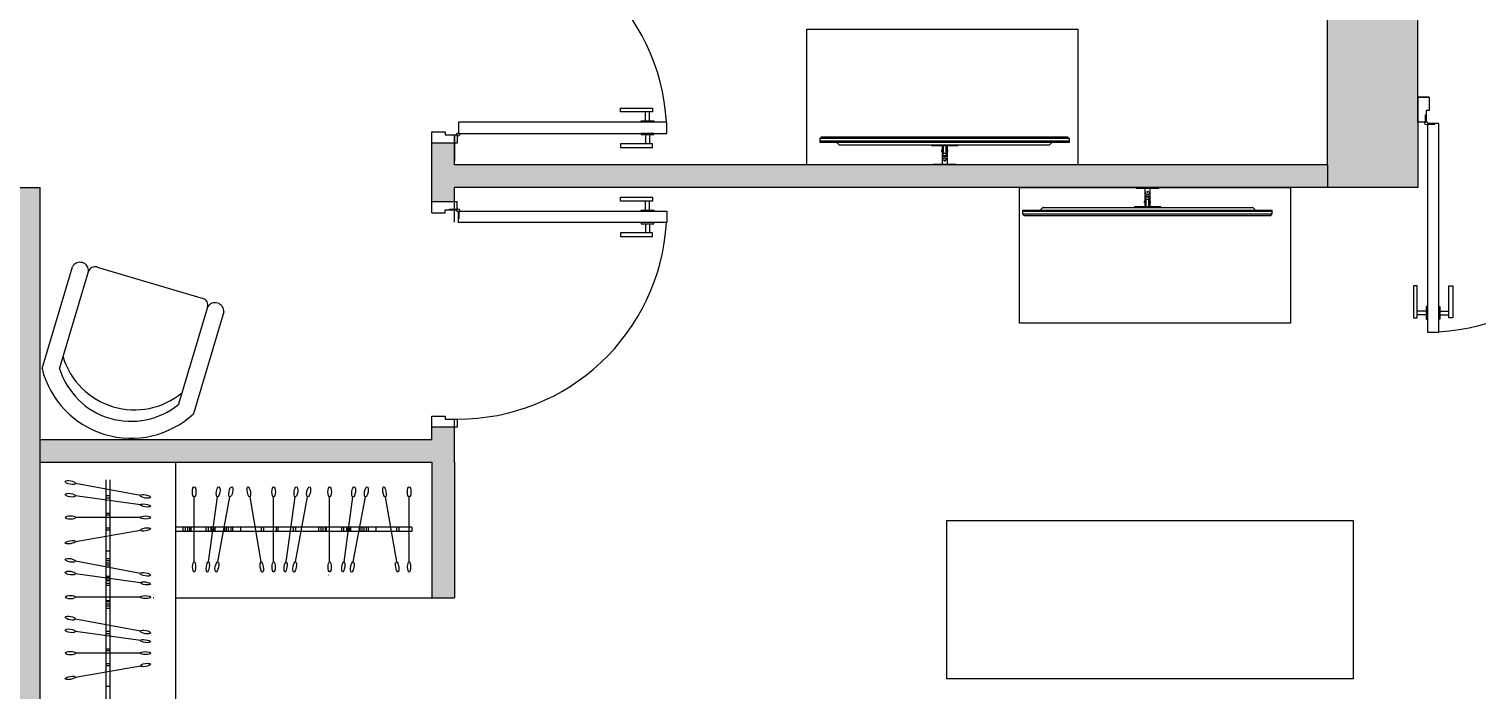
# Model space of a CAD drawing. Header units: inches. Extents: x -59797 to 874375, y -412711 to 5867.
# Drawn here: x -53303 to -46891, y -51181 to -48256 of the extents above; entities that cross this region are included whole.
import ezdxf

# ---------------------------------------------------------------- set-up
doc = ezdxf.new("R2010")
doc.units = ezdxf.units.IN
doc.header["$MEASUREMENT"] = 0
doc.layers.add('freecads.com', color=7, linetype='Continuous')

# ---------------------------------------------------------------- blocks, each defined once
blk = doc.blocks.new('coffee table')
at = {"color": 7}
for p, q in [((133546, -23302.5), (134746, -23302.5)), ((133546, -23902.5), (133546, -23302.5)), ((134746, -23302.5), (134746, -23902.5)), ((134746, -23902.5), (133546, -23902.5))]:
    blk.add_line(p, q, dxfattribs=at)
blk = doc.blocks.new('screen tv')
at = {"color": 7}
for p, q in [((93292.7, -21089.9), (93298.7, -21095.9)), ((93298.7, -21095.9), (93298.7, -21112.9)), ((92796.9, -21212.9), (92696.9, -21212.9))]:
    blk.add_line(p, q, dxfattribs=at)
at = {"layer": 'freecads.com', "ltscale": 90}
for p, q in [((92201, -21089.9), (92195, -21095.9)), ((93298.7, -21095.9), (92195, -21095.9)), ((92195, -21095.9), (92195, -21112.9)), ((93292.7, -21089.9), (92201, -21089.9)), ((93298.7, -21107.9), (92195, -21107.9)), ((93298.7, -21112.9), (92195, -21112.9)), ((92269.5, -21112.9), (92280, -21123.5)), ((93210.2, -21124.9), (92283.5, -21124.9)), ((92805.4, -21124.9), (92688.4, -21124.9)), ((92688.4, -21124.9), (92688.4, -21126.9)), ((92688.4, -21126.9), (92805.4, -21126.9)), ((92734.9, -21147.4), (92733.9, -21147.4)), ((92733.9, -21147.4), (92733.9, -21153.4)), ((92734.9, -21153.4), (92733.9, -21153.4)), ((92734.9, -21146.4), (92734.9, -21154.4)), ((92735.9, -21146.4), (92734.9, -21146.4)), ((92735.9, -21154.4), (92734.9, -21154.4)), ((92739.9, -21131.9), (92735.9, -21131.9)), ((92735.9, -21131.9), (92735.9, -21193.9, 10.3)), ((92739.9, -21131.9, 2.2), (92739.9, -21171.9, 5)), ((92740.9, -21147.4), (92739.9, -21147.4)), ((92740.9, -21153.4), (92739.9, -21153.4)), ((92740.9, -21126.9), (92740.9, -21161.9, 4.3)), ((92752.9, -21126.9), (92752.9, -21161.9, 4.3)), ((92753.9, -21147.4), (92752.9, -21147.4)), ((92753.9, -21153.4), (92752.9, -21153.4)), ((92753.9, -21131.9), (92757.9, -21131.9)), ((92753.9, -21131.9, 2.2), (92753.9, -21171.9, 5)), ((92757.9, -21131.9), (92757.9, -21193.9, 10.3)), ((92757.9, -21146.4), (92758.9, -21146.4)), ((92757.9, -21154.4), (92758.9, -21154.4)), ((92758.9, -21146.4), (92758.9, -21154.4)), ((92758.9, -21147.4), (92759.9, -21147.4)), ((92758.9, -21153.4), (92759.9, -21153.4)), ((92759.9, -21147.4), (92759.9, -21153.4)), ((92805.4, -21126.9), (92805.4, -21124.9)), ((93222.2, -21112.9), (93211.6, -21123.5)), ((92796.9, -21210.9), (92696.9, -21210.9)), ((92696.9, -21210.9), (92696.9, -21212.9)), ((92757.9, -21176.9, 10.3), (92735.9, -21176.9, 10.3)), ((92735.9, -21193.9, 10.3), (92735.9, -21210.9)), ((92753.9, -21171.9, 10.3), (92739.9, -21171.9, 10.3)), ((92752.9, -21161.9, 10.3), (92740.9, -21161.9, 10.3)), ((92757.9, -21193.9, 10.3), (92757.9, -21210.9)), ((92796.9, -21212.9), (92796.9, -21210.9))]:
    blk.add_line(p, q, dxfattribs=at)
blk.add_circle((92746.9, -21193.9, 10.3), 3, dxfattribs=at)
for centre, radius, start, end in [((92283.5, -21119.9), 5, 225, 270), ((93208.1, -21119.9), 5, 270, 315), ((92746.9, -21193.9, 10.3), 11, 0, 180)]:
    blk.add_arc(centre, radius, start, end, dxfattribs=at)

msp = doc.modelspace()

# ---------------------------------------------------------------- hatches: boundary and pattern name
at = {"true_color": 0x636466}
h = msp.add_hatch(dxfattribs=at)
h.set_pattern_fill('ANSI31', color=251, scale=1000, angle=15)
h.set_pattern_definition([(60, (-131655.43, -14201.34), (-108.25318, 62.5), [])])
h.paths.add_polyline_path([(-41239.7, -39303.8), (-41768.7, -39303.8), (-42285, -39303.8), (-42285, -39703.8), (-41239.7, -39703.8)])
h.paths.add_polyline_path([(-48159.5, -53234.2), (-48155.2, -53233), (-48151.8, -53232.6), (-48147.8, -53232.5), (-48143.4, -53232.7), (-48138.9, -53233.3), (-48134.4, -53234.2), (-48130.1, -53235.4), (-48126.1, -53236.9), (-48121, -53239.3), (-48117, -53242.9), (-48116.7, -53246.2), (-48119.1, -53248), (-48121.6, -53249), (-48124.8, -53249.6), (-48128.5, -53249.9), (-48132.7, -53249.8), (-48137.2, -53249.4), (-48141.7, -53248.6), (-48146.2, -53247.6), (-48150.3, -53246.2), (-48155.9, -53243.9), (-48160.7, -53240.4), (-48161.9, -53237)])
edge = h.paths.add_edge_path()
edge.add_arc((-41369.7, -53365.3), 24.6, 180, 204.4618)
edge.add_arc((-41369.7, -53385.7), 24.6, 155.5382, 180)
edge.add_line((-41394.3, -53385.7), (-41394.3, -53365.3))
edge = h.paths.add_edge_path()
edge.add_arc((-41369.7, -53385.7), 24.6, 0, 24.4618)
edge.add_arc((-41369.7, -53365.3), 24.6, 335.5382, 360)
edge.add_line((-41345, -53365.3), (-41345, -53385.7))
at = {"true_color": 0x939598}
h = msp.add_hatch(color=252, dxfattribs=at)
h.dxf.hatch_style = 1
h.paths.add_polyline_path([(-53740.6, -44957.8), (-57153.5, -44957.8), (-57153.5, -45357.8), (-53740.6, -45357.8)])
h.paths.add_polyline_path([(-57153.5, -44957.8), (-57553.5, -44957.8), (-57553.5, -47924.2), (-57442.6, -47924.2), (-57153.5, -47924.2), (-57153.5, -45357.8)])
h.paths.add_polyline_path([(-57153.5, -49107.8), (-57153.5, -48924.2), (-57553.5, -48924.2), (-57553.5, -51257.8), (-53653.5, -51257.8), (-53653.5, -53357.8), (-53253.5, -53357.8), (-53253.5, -50007.8), (-53253.5, -49907.8), (-53253.5, -48957.8), (-53353.5, -48957.8), (-53353.5, -49255.1), (-53353.5, -50857.8), (-57153.5, -50857.8)])
h.paths.add_polyline_path([(-56053.5, -47357.8), (-56753.5, -47357.8), (-56753.5, -47457.8), (-56053.5, -47457.8)])
h.paths.add_polyline_path([(-47266, -53357.8), (-48632.6, -53357.8), (-49020.5, -53357.8), (-52695.3, -53357.8), (-52695.3, -53757.8), (-47266, -53757.8)])
h.paths.add_polyline_path([(-49952.3, -51312.5), (-50052.3, -51312.5), (-50052.3, -53357.8), (-49952.3, -53357.8)])
h.paths.add_polyline_path([(-51418.9, -50018.6), (-51518.9, -50018.6), (-51518.9, -50072.8), (-53253.5, -50072.8), (-53253.5, -50172.8), (-51418.9, -50172.8)])
h.paths.add_polyline_path([(-47553.5, -48857.8), (-51418.9, -48857.8), (-51418.9, -48760.8), (-51518.9, -48760.8), (-51518.9, -49020.3), (-51418.9, -49020.3), (-51418.9, -48995.8), (-51418.9, -48957.8), (-47553.5, -48957.8)])
h.paths.add_polyline_path([(-47153.5, -48557.8), (-47153.5, -48097.1), (-47264.4, -48097.1), (-47553.5, -48097.1), (-47553.5, -48857.8), (-47553.5, -48957.8), (-47153.5, -48957.8)])
h = msp.add_hatch(color=252, dxfattribs=at)
h.dxf.hatch_style = 1
h.paths.add_polyline_path([(-51418.9, -50172.8), (-51518.9, -50172.8), (-51518.9, -50772.8), (-51418.9, -50772.8)])

# ---------------------------------------------------------------- linework, layer by layer
for p, q in [((-47153.5, -48557.8), (-47153.5, -48047.2)), ((-47553.5, -48857.8), (-47553.5, -48097.1)), ((-47103.6, -48557.8), (-47153.5, -48557.8)), ((-47153.5, -48557.8), (-47153.5, -48957.8)), ((-51418.9, -48724.2), (-51418.9, -48839.4)), ((-47553.5, -48857.8), (-51418.9, -48857.8)), ((-47553.5, -48857.8), (-47553.5, -48957.8)), ((-47153.5, -48957.8), (-51418.9, -48957.8)), ((-51418.9, -49111.1), (-51418.9, -48995.8))]:
    msp.add_line(p, q)
at = {"color": 7}
for p, q in [((-51518.9, -49070.2), (-51518.9, -48710.9)), ((-51418.9, -48857.8), (-51418.9, -48724.2)), ((-53353.5, -48957.8), (-53253.5, -48957.8)), ((-53253.5, -49907.8), (-53253.5, -48957.8)), ((-51418.9, -49056.9), (-51418.9, -48957.8)), ((-51518.9, -49070.2), (-51518.9, -49020.3)), ((-48902, -49062.8), (-48902, -49057.8)), ((-48902, -49074.8), (-48902, -49062.8)), ((-48896, -49080.8), (-48902, -49074.8)), ((-53253.5, -50007.8), (-53253.5, -49907.8)), ((-51518.9, -49907.8), (-51518.9, -49907.8)), ((-53253.5, -53357.8), (-53253.5, -50007.8)), ((-51518.9, -50072.8), (-51518.9, -49968.7)), ((-51418.9, -50007.8), (-51418.9, -49982)), ((-51418.9, -50172.8), (-51418.9, -50007.8)), ((-53253.5, -50072.8), (-51518.9, -50072.8)), ((-53253.5, -50172.8), (-51518.9, -50172.8)), ((-52653.5, -53357.8), (-52653.5, -50172.8)), ((-51518.9, -50172.8), (-51518.9, -50772.8)), ((-51418.9, -50172.8), (-51418.9, -50772.8)), ((-49239.5, -50431.4), (-47439.5, -50431.4)), ((-49239.5, -51131.4), (-49239.5, -50431.4)), ((-47439.5, -50431.4), (-47439.5, -51131.4)), ((-52653.5, -50772.8), (-51418.9, -50772.8)), ((-47439.5, -51131.4), (-49239.5, -51131.4))]:
    msp.add_line(p, q, dxfattribs=at)
at = {"color": 18, "ltscale": 0.03, "true_color": 0x000000}
for p, q in [((-53245.6, -49758.4), (-53111.2, -49308)), ((-53002, -49309.3), (-52532.5, -49449.4)), ((-52440.5, -49508.2), (-52574.9, -49958.6))]:
    msp.add_line(p, q, dxfattribs=at)
at = {"color": 18, "true_color": 0x000000}
for p, q in [((-53167.6, -49759.1), (-53039.4, -49329.5)), ((-52512.3, -49486.7), (-52640.6, -49916.4))]:
    msp.add_line(p, q, dxfattribs=at)
at = {"color": 0}
for points in [[(-52810.1, -50320.3), (-53097.7, -50266.8)], [(-52963.7, -50251), (-52963.7, -50851)], [(-52944.9, -50251), (-52944.9, -50851)], [(-52810.1, -50361.5), (-53097.7, -50321.8)], [(-52963.7, -50320.5), (-52944.9, -50320.5)], [(-52963.7, -50330.4), (-52944.9, -50330.4)], [(-52572.2, -50613.9), (-52572.2, -50326.3)], [(-52508.4, -50613.9), (-52468.8, -50326.3)], [(-52467.3, -50613.9), (-52413.8, -50326.3)], [(-52325.9, -50326.3), (-52276.5, -50613.9)], [(-52220.1, -50613.9), (-52220.1, -50326.3)], [(-52164, -50613.9), (-52124.4, -50326.3)], [(-52122.8, -50613.9), (-52069.4, -50326.3)], [(-51972.2, -50613.9), (-51972.2, -50326.3)], [(-51908.4, -50613.9), (-51868.8, -50326.3)], [(-51867.3, -50613.9), (-51813.8, -50326.3)], [(-51725.9, -50326.3), (-51676.5, -50613.9)], [(-51620.1, -50613.9), (-51620.1, -50326.3)], [(-52963.7, -50399.1), (-52944.9, -50399.1)], [(-52810.1, -50417.6), (-53097.7, -50417.6)], [(-52963.7, -50405.7), (-52944.9, -50405.7)], [(-52963.7, -50462.9), (-52944.9, -50462.9)], [(-52053.5, -50460.3), (-52653.5, -50460.3)], [(-52621.4, -50460.3), (-52621.4, -50479.2)], [(-52611.6, -50460.3), (-52611.6, -50479.2)], [(-52601.8, -50460.3), (-52601.8, -50479.2)], [(-52592, -50460.3), (-52592, -50479.2)], [(-52587.1, -50460.3), (-52587.1, -50479.2)], [(-52520.1, -50460.3), (-52520.1, -50479.2)], [(-52510.1, -50460.3), (-52510.1, -50479.2)], [(-52498.1, -50460.3), (-52498.1, -50479.2)], [(-52496.1, -50460.3), (-52496.1, -50479.2)], [(-52486.1, -50460.3), (-52486.1, -50479.2)], [(-52480.1, -50460.3), (-52480.1, -50479.2)], [(-52438.1, -50460.3), (-52438.1, -50479.2)], [(-52430.1, -50460.3), (-52430.1, -50479.2)], [(-52420.9, -50460.3), (-52420.9, -50479.2)], [(-52410.1, -50460.3), (-52410.1, -50479.2)], [(-52402.1, -50460.3), (-52402.1, -50479.2)], [(-52367, -50460.3), (-52367, -50479.2)], [(-52275.3, -50460.3), (-52275.3, -50479.2)], [(-52265.5, -50460.3), (-52265.5, -50479.2)], [(-52208.2, -50460.3), (-52208.2, -50479.2)], [(-52201.6, -50460.3), (-52201.6, -50479.2)], [(-52132.9, -50460.3), (-52132.9, -50479.2)], [(-52123.1, -50460.3), (-52123.1, -50479.2)], [(-51608.2, -50460.3), (-52053.5, -50460.3)], [(-52021.4, -50460.3), (-52021.4, -50479.2)], [(-52011.6, -50460.3), (-52011.6, -50479.2)], [(-52001.8, -50460.3), (-52001.8, -50479.2)], [(-51992, -50460.3), (-51992, -50479.2)], [(-51987.1, -50460.3), (-51987.1, -50479.2)], [(-51920.1, -50460.3), (-51920.1, -50479.2)], [(-51910.1, -50460.3), (-51910.1, -50479.2)], [(-51898.1, -50460.3), (-51898.1, -50479.2)], [(-51896.1, -50460.3), (-51896.1, -50479.2)], [(-51886.1, -50460.3), (-51886.1, -50479.2)], [(-51880.1, -50460.3), (-51880.1, -50479.2)], [(-51838.1, -50460.3), (-51838.1, -50479.2)], [(-51830.1, -50460.3), (-51830.1, -50479.2)], [(-51820.9, -50460.3), (-51820.9, -50479.2)], [(-51810.1, -50460.3), (-51810.1, -50479.2)], [(-51802.1, -50460.3), (-51802.1, -50479.2)], [(-51767, -50460.3), (-51767, -50479.2)], [(-51675.3, -50460.3), (-51675.3, -50479.2)], [(-51665.5, -50460.3), (-51665.5, -50479.2)], [(-51608.2, -50460.3), (-51608.2, -50479.2)], [(-53097.7, -50523.4), (-52810.1, -50474)], [(-52963.7, -50472.8), (-52944.9, -50472.8)], [(-52053.5, -50479.2), (-52653.5, -50479.2)], [(-51608.2, -50479.2), (-52053.5, -50479.2)], [(-52963.7, -50564.4), (-52944.9, -50564.4)], [(-52810.1, -50664.8), (-53097.7, -50611.3)], [(-52963.7, -50599.6), (-52944.9, -50599.6)], [(-52963.7, -50607.6), (-52944.9, -50607.6)], [(-52963.7, -50618.4), (-52944.9, -50618.4)], [(-52963.7, -50627.6), (-52944.9, -50627.6)], [(-52963.7, -50635.6), (-52944.9, -50635.6)], [(-52810.1, -50705.9), (-53097.7, -50666.3)], [(-52963.7, -50677.6), (-52944.9, -50677.6)], [(-52963.7, -50683.6), (-52944.9, -50683.6)], [(-52963.7, -50693.6), (-52944.9, -50693.6)], [(-52963.7, -50695.6), (-52944.9, -50695.6)], [(-52963.7, -50707.6), (-52944.9, -50707.6)], [(-52963.7, -50717.6), (-52944.9, -50717.6)], [(-52810.1, -50769.7), (-53097.7, -50769.7)], [(-52963.7, -50784.6), (-52944.9, -50784.6)], [(-52963.7, -50789.5), (-52944.9, -50789.5)], [(-52963.7, -50799.3), (-52944.9, -50799.3)], [(-52963.7, -50809.1), (-52944.9, -50809.1)], [(-52963.7, -50818.9), (-52944.9, -50818.9)], [(-52810.1, -50920.3), (-53097.7, -50866.8)], [(-52963.7, -50851), (-52963.7, -51451)], [(-52944.9, -50851), (-52944.9, -51451)], [(-52810.1, -50961.5), (-53097.7, -50921.8)], [(-52963.7, -50920.5), (-52944.9, -50920.5)], [(-52963.7, -50930.4), (-52944.9, -50930.4)], [(-52810.1, -51017.6), (-53097.7, -51017.6)], [(-52963.7, -50999.1), (-52944.9, -50999.1)], [(-52963.7, -51005.7), (-52944.9, -51005.7)], [(-53097.7, -51123.4), (-52810.1, -51074)], [(-52963.7, -51062.9), (-52944.9, -51062.9)], [(-52963.7, -51072.8), (-52944.9, -51072.8)], [(-52963.7, -51164.4), (-52944.9, -51164.4)]]:
    msp.add_lwpolyline(points, dxfattribs=at)
at = {"color": 18, "ltscale": 0.03, "true_color": 0x000000}
for centre, radius, start, end in [((-53077.7, -49326.8), 38.4, 356.062, 150.70123), ((-53010.6, -49338), 30, 73.38161, 163.38161), ((-52541.1, -49478.2), 30, 343.38161, 73.38161), ((-52478.8, -49505.6), 38.4, 356.062, 150.70123), ((-52851.3, -49660.8), 406.3, 193.89185, 312.87137)]:
    msp.add_arc(centre, radius, start, end, dxfattribs=at)
at = {"color": 18, "true_color": 0x000000}
for centre in [(-52836.1, -49610), (-52851.3, -49660.8)]:
    msp.add_arc(centre, 331.3, 197.26349, 309.49974, dxfattribs=at)
at = {"color": 0}
for centre, major_axis, ratio in [((-53120.1, -50262.7), (22.4, -4.2), 0.342238), ((-53120.1, -50318.8), (22.4, -3.1), 0.344848), ((-52787.7, -50324.5), (22.4, -4.2), 0.321065), ((-52572.2, -50303.9), (0, -22.4), 0.343682), ((-52465.8, -50303.9), (-3.1, -22.4), 0.344848), ((-52409.7, -50303.9), (-4.2, -22.4), 0.342238), ((-52329.7, -50303.9), (3.8, -22.4), 0.291091), ((-52220.1, -50303.9), (0, -22.4), 0.343682), ((-52121.3, -50303.9), (-3.1, -22.4), 0.344848), ((-52065.2, -50303.9), (-4.2, -22.4), 0.342238), ((-51972.2, -50303.9), (0, -22.4), 0.343682), ((-51865.8, -50303.9), (-3.1, -22.4), 0.344848), ((-51809.7, -50303.9), (-4.2, -22.4), 0.342238), ((-51729.7, -50303.9), (3.8, -22.4), 0.291091), ((-51620.1, -50303.9), (0, -22.4), 0.343682), ((-52787.7, -50364.5), (22.4, -3.1), 0.274598), ((-53120.1, -50417.6), (22.4, 0), 0.343682), ((-52787.7, -50470.2), (22.4, 3.8), 0.291091), ((-52787.7, -50417.6), (22.4, 0), 0.30303), ((-53120.1, -50527.2), (22.4, 3.8), 0.291091), ((-53120.1, -50607.2), (22.4, -4.2), 0.342238), ((-53120.1, -50663.2), (22.4, -3.1), 0.344848), ((-52572.2, -50636.3), (0, -22.4), 0.30303), ((-52511.5, -50636.3), (-3.1, -22.4), 0.274598), ((-52471.5, -50636.3), (-4.2, -22.4), 0.321065), ((-52272.7, -50636.3), (3.8, -22.4), 0.291091), ((-52220.1, -50636.3), (0, -22.4), 0.30303), ((-52167.1, -50636.3), (-3.1, -22.4), 0.274598), ((-52127, -50636.3), (-4.2, -22.4), 0.321065), ((-51972.2, -50636.3), (0, -22.4), 0.30303), ((-51911.5, -50636.3), (-3.1, -22.4), 0.274598), ((-51871.5, -50636.3), (-4.2, -22.4), 0.321065), ((-51672.7, -50636.3), (3.8, -22.4), 0.291091), ((-51620.1, -50636.3), (0, -22.4), 0.30303), ((-52787.7, -50669), (22.4, -4.2), 0.321065), ((-52787.7, -50709), (22.4, -3.1), 0.274598), ((-53120.1, -50769.7), (22.4, 0), 0.343682), ((-52787.7, -50769.7), (22.4, 0), 0.30303), ((-53120.1, -50862.7), (22.4, -4.2), 0.342238), ((-53120.1, -50918.8), (22.4, -3.1), 0.344848), ((-52787.7, -50924.5), (22.4, -4.2), 0.321065), ((-52787.7, -50964.5), (22.4, -3.1), 0.274598), ((-53120.1, -51017.6), (22.4, 0), 0.343682), ((-52787.7, -51017.6), (22.4, 0), 0.30303), ((-52787.7, -51070.2), (22.4, 3.8), 0.291091), ((-53120.1, -51127.2), (22.4, 3.8), 0.291091)]:
    msp.add_ellipse(centre, major_axis=major_axis, ratio=ratio, dxfattribs=at)
at = {"layer": 'freecads.com'}
for p, q in [((-47153.5, -48668.7), (-47153.5, -48557.8)), ((-47153.5, -48557.8), (-47103.6, -48557.8)), ((-47103.6, -48557.8), (-47103.6, -48616.6)), ((-50478.7, -48668.3), (-51402, -48668.3)), ((-51402, -48668.3), (-51402, -48718.3)), ((-50684.2, -48622.9), (-50684.2, -48606.2)), ((-50684.2, -48606.2), (-50542.8, -48606.2)), ((-50542.8, -48622.9), (-50684.2, -48622.9)), ((-50592.2, -48668.3), (-50592.2, -48662.8)), ((-50592.2, -48662.8), (-50536.7, -48662.8)), ((-50536.7, -48668.3), (-50592.2, -48668.3)), ((-50572.7, -48662.8), (-50572.7, -48622.9)), ((-50556.1, -48662.8), (-50556.1, -48622.9)), ((-50542.8, -48606.2), (-50542.8, -48622.9)), ((-50536.7, -48662.8), (-50536.7, -48668.3)), ((-50478.7, -48718.3), (-50478.7, -48668.3)), ((-47119.1, -48668.7), (-47119.1, -48635.4)), ((-47119.1, -48635.4), (-47116.9, -48635.4)), ((-47103.6, -48616.6), (-47116.9, -48616.6)), ((-47116.9, -48616.6), (-47116.9, -48668.7)), ((-47116.9, -48635.4), (-47116.9, -48668.7)), ((-51518.9, -48710.9), (-51460.1, -48710.9)), ((-51460.1, -48710.9), (-51460.1, -48724.2)), ((-51460.1, -48724.2), (-51408, -48724.2)), ((-51441.3, -48724.2), (-51408, -48724.2)), ((-51408, -48726.4), (-51441.3, -48726.4)), ((-51408, -48724.2), (-51408, -48760.8)), ((-51408, -48724.2), (-51408, -48726.4)), ((-51402, -48685), (-51402, -48718.3)), ((-51402, -48718.3), (-50478.7, -48718.3)), ((-51402, -48718.3), (-51399.8, -48718.3)), ((-51399.8, -48718.3), (-51399.8, -48685)), ((-50536.7, -48718.3), (-50592.2, -48718.3)), ((-50592.2, -48718.3), (-50592.2, -48723.8)), ((-50592.2, -48723.8), (-50536.7, -48723.8)), ((-50572.7, -48723.8), (-50572.7, -48763.7)), ((-50556.1, -48723.8), (-50556.1, -48763.7)), ((-50536.7, -48723.8), (-50536.7, -48718.3)), ((-47116.9, -48668.7), (-47153.5, -48668.7)), ((-47116.9, -48668.7), (-47119.1, -48668.7)), ((-47110.9, -48674.7), (-47110.9, -49598)), ((-47061, -48674.7), (-47110.9, -48674.7)), ((-47077.7, -48674.7), (-47110.9, -48674.7)), ((-47110.9, -48674.7), (-47110.9, -48676.9)), ((-47110.9, -48676.9), (-47077.7, -48676.9)), ((-47077.7, -48676.9), (-47077.7, -48674.7)), ((-47061, -49598), (-47061, -48674.7)), ((-51408, -48760.8), (-51518.9, -48760.8)), ((-50542.8, -48763.7), (-50684.2, -48763.7)), ((-50684.2, -48763.7), (-50684.2, -48780.4)), ((-50684.2, -48780.4), (-50542.8, -48780.4)), ((-50542.8, -48780.4), (-50542.8, -48763.7)), ((-51408, -49020.3), (-51518.9, -49020.3)), ((-51408, -49056.9), (-51408, -49020.3)), ((-50684.2, -49017.3), (-50684.2, -49000.7)), ((-50684.2, -49000.7), (-50542.8, -49000.7)), ((-50542.8, -49017.3), (-50684.2, -49017.3)), ((-50572.7, -49057.3), (-50572.7, -49017.3)), ((-50556.1, -49057.3), (-50556.1, -49017.3)), ((-50542.8, -49000.7), (-50542.8, -49017.3)), ((-51518.9, -49070.2), (-51460.1, -49070.2)), ((-51460.1, -49070.2), (-51460.1, -49056.9)), ((-51460.1, -49056.9), (-51408, -49056.9)), ((-51408, -49054.6), (-51441.3, -49054.6)), ((-51441.3, -49056.9), (-51408, -49056.9)), ((-51408, -49056.9), (-51408, -49054.6)), ((-51402, -49062.8), (-50478.7, -49062.8)), ((-51402, -49112.7), (-51402, -49062.8)), ((-51402, -49096.1), (-51402, -49062.8)), ((-51402, -49062.8), (-51399.8, -49062.8)), ((-50478.7, -49112.7), (-51402, -49112.7)), ((-51399.8, -49062.8), (-51399.8, -49096.1)), ((-50592.2, -49062.8), (-50592.2, -49057.3)), ((-50592.2, -49057.3), (-50536.7, -49057.3)), ((-50536.7, -49062.8), (-50592.2, -49062.8)), ((-50536.7, -49112.7), (-50592.2, -49112.7)), ((-50592.2, -49112.7), (-50592.2, -49118.3)), ((-50536.7, -49057.3), (-50536.7, -49062.8)), ((-50536.7, -49118.3), (-50536.7, -49112.7)), ((-50478.7, -49062.8), (-50478.7, -49112.7)), ((-50542.8, -49158.2), (-50684.2, -49158.2)), ((-50684.2, -49158.2), (-50684.2, -49174.8)), ((-50684.2, -49174.8), (-50542.8, -49174.8)), ((-50592.2, -49118.3), (-50536.7, -49118.3)), ((-50572.7, -49118.3), (-50572.7, -49158.2)), ((-50556.1, -49118.3), (-50556.1, -49158.2)), ((-50542.8, -49174.8), (-50542.8, -49158.2)), ((-47156.4, -49392.5), (-47173.1, -49392.5)), ((-47173.1, -49392.5), (-47173.1, -49533.9)), ((-47156.4, -49533.9), (-47156.4, -49392.5)), ((-47015.5, -49533.9), (-47015.5, -49392.5)), ((-47015.5, -49392.5), (-46998.9, -49392.5)), ((-46998.9, -49392.5), (-46998.9, -49533.9)), ((-47110.9, -49484.6), (-47116.5, -49484.6)), ((-47116.5, -49484.6), (-47116.5, -49540)), ((-47110.9, -49540), (-47110.9, -49484.6)), ((-47061, -49540), (-47061, -49484.6)), ((-47061, -49484.6), (-47055.5, -49484.6)), ((-47055.5, -49484.6), (-47055.5, -49540)), ((-47173.1, -49533.9), (-47156.4, -49533.9)), ((-47116.5, -49504), (-47156.4, -49504)), ((-47116.5, -49520.6), (-47156.4, -49520.6)), ((-47116.5, -49540), (-47110.9, -49540)), ((-47055.5, -49540), (-47061, -49540)), ((-47055.5, -49504), (-47015.5, -49504)), ((-47055.5, -49520.6), (-47015.5, -49520.6)), ((-46998.9, -49533.9), (-47015.5, -49533.9)), ((-47110.9, -49598), (-47061, -49598)), ((-51518.9, -50018.6), (-51518.9, -49968.7)), ((-51518.9, -49968.7), (-51460.1, -49968.7)), ((-51460.1, -49968.7), (-51460.1, -49982)), ((-51460.1, -49982), (-51408, -49982)), ((-51408, -49982), (-51408, -50018.6)), ((-51408, -50018.6), (-51518.9, -50018.6))]:
    msp.add_line(p, q, dxfattribs=at)
at = {"layer": 'freecads.com', "ltscale": 90}
for p, q in [((-48400.2, -48957.8), (-48400.2, -48959.8)), ((-48400.2, -48959.8), (-48300.2, -48959.8)), ((-48361.2, -48976.8, 10.3), (-48361.2, -48959.8)), ((-48361.2, -49038.8), (-48361.2, -48976.8, 10.3)), ((-48339.2, -48976.8, 10.3), (-48339.2, -48959.8)), ((-48339.2, -49038.8), (-48339.2, -48976.8, 10.3)), ((-48300.2, -48959.8), (-48300.2, -48957.8)), ((-48825.5, -49057.8), (-48814.9, -49047.3)), ((-48813.4, -49045.8), (-47886.8, -49045.8)), ((-48291.7, -49043.8), (-48408.7, -49043.8)), ((-48408.7, -49043.8), (-48408.7, -49045.8)), ((-48408.7, -49045.8), (-48291.7, -49045.8)), ((-48362.2, -49017.3), (-48363.2, -49017.3)), ((-48363.2, -49023.3), (-48363.2, -49017.3)), ((-48362.2, -49023.3), (-48363.2, -49023.3)), ((-48362.2, -49024.3), (-48362.2, -49016.3)), ((-48361.2, -49016.3), (-48362.2, -49016.3)), ((-48361.2, -49024.3), (-48362.2, -49024.3)), ((-48361.2, -48993.8, 10.3), (-48339.2, -48993.8, 10.3)), ((-48357.2, -49038.8), (-48361.2, -49038.8)), ((-48357.2, -48998.8, 10.3), (-48343.2, -48998.8, 10.3)), ((-48357.2, -49038.8, 2.2), (-48357.2, -48998.8, 5)), ((-48357.2, -49017.3), (-48356.2, -49017.3)), ((-48357.2, -49023.3), (-48356.2, -49023.3)), ((-48356.2, -49008.8, 10.3), (-48344.2, -49008.8, 10.3)), ((-48356.2, -49043.8), (-48356.2, -49008.8, 4.3)), ((-48344.2, -49043.8), (-48344.2, -49008.8, 4.3)), ((-48344.2, -49017.3), (-48343.2, -49017.3)), ((-48344.2, -49023.3), (-48343.2, -49023.3)), ((-48343.2, -49038.8, 2.2), (-48343.2, -48998.8, 5)), ((-48343.2, -49038.8), (-48339.2, -49038.8)), ((-48339.2, -49016.3), (-48338.2, -49016.3)), ((-48339.2, -49024.3), (-48338.2, -49024.3)), ((-48338.2, -49024.3), (-48338.2, -49016.3)), ((-48338.2, -49017.3), (-48337.2, -49017.3)), ((-48338.2, -49023.3), (-48337.2, -49023.3)), ((-48337.2, -49023.3), (-48337.2, -49017.3)), ((-48291.7, -49045.8), (-48291.7, -49043.8)), ((-47872.8, -49057.8), (-47883.3, -49047.3)), ((-48902, -49057.8), (-47798.3, -49057.8)), ((-48902, -49062.8), (-47798.3, -49062.8)), ((-48902, -49074.8), (-47798.3, -49074.8)), ((-48896, -49080.8), (-47804.3, -49080.8)), ((-47804.3, -49080.8), (-47798.3, -49074.8)), ((-47798.3, -49074.8), (-47798.3, -49057.8))]:
    msp.add_line(p, q, dxfattribs=at)
at = {"layer": 'freecads.com', "color": 7}
for p, q in [((-51975.7, -50673.4), (-51975.7, -50671.2)), ((-52750.6, -50773.2), (-52752.9, -50773.2))]:
    msp.add_line(p, q, dxfattribs=at)
at = {"layer": 'freecads.com'}
for centre in [(-47115.8, -48673.6), (-51403.2, -48723.1), (-51403.2, -49058)]:
    msp.add_circle(centre, 6.66, dxfattribs=at)
at = {"layer": 'freecads.com', "ltscale": 90}
msp.add_circle((-48350.2, -48976.8, 10.3), 3, dxfattribs=at)
at = {"layer": 'freecads.com'}
for centre, start, end in [((-51403.2, -48723.1), 3.39659, 90.29944), ((-47115.8, -48673.6), 273.39659, 0.29944), ((-51403.2, -49058), 269.70056, 356.60341)]:
    msp.add_arc(centre, 924.1, start, end, dxfattribs=at)
at = {"layer": 'freecads.com', "ltscale": 90}
for centre, radius, start, end in [((-48350.2, -48976.8, 10.3), 11, 180, 0), ((-48811.4, -49050.8), 5, 90, 135), ((-47886.8, -49050.8), 5, 45, 90)]:
    msp.add_arc(centre, radius, start, end, dxfattribs=at)

# ---------------------------------------------------------------- block references
at = {"color": 7}
for name, p in [('coffee table', (-183405.1, -24955.3)), ('screen tv', (-141996.1, -27644.9))]:
    msp.add_blockref(name, p, dxfattribs=at)
at = {"color": 7, "rotation": 180}
msp.add_blockref('coffee table', (85828.8, -72860.3), dxfattribs=at)

doc.saveas('drawing.dxf')
